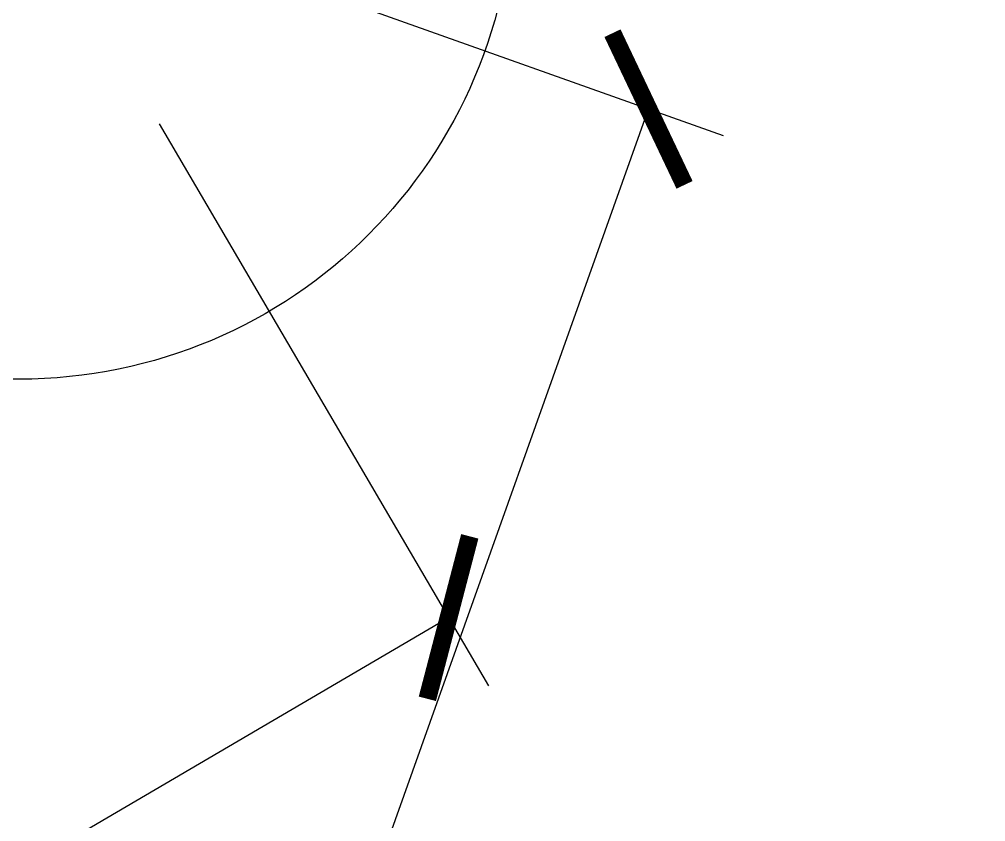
# Model space of a CAD drawing. Extents: x 1962160 to 37842216, y -162679 to 2997677.
# Drawn here: x 37613660 to 37620982, y 2749779 to 2755861 of the extents above; entities that cross this region are included whole.
import ezdxf

# ---------------------------------------------------------------- set-up
doc = ezdxf.new("R2010")
doc.units = 0
doc.header["$LTSCALE"] = 1000
doc.linetypes.add('CENTER', pattern=[2, 1.25, -0.25, 0.25, -0.25])
doc.linetypes.add('CENTER2', pattern=[28.575, 19.05, -3.175, 3.175, -3.175])
doc.layers.get('0').update_dxf_attribs({"color": 8})
doc.layers.get('Defpoints').update_dxf_attribs({"color": 8})
for name, color, linetype in [('#幕墙线-平面', 8, 'Continuous'), ('#标注', 8, 'Continuous'), ('#轴线', 8, 'CENTER2'), ('A-FLOR', 8, 'Continuous'), ('A-GRID', 8, 'CENTER'), ('A-STRS-HRAL', 8, 'Continuous'), ('DIM', 8, 'Continuous'), ('周边建筑', 8, 'Continuous')]:
    doc.layers.add(name, color=color, linetype=linetype)
doc.styles.add('JHZX', font='jrs.shx', dxfattribs={"width": 0.6, "bigfont": 'jhz.shx'})
doc.dimstyles.new('JZBZ-600', dxfattribs={"dimscale": 600, "dimtxt": 3, "dimasz": 1.5, "dimexe": 1, "dimexo": 1, "dimgap": 0.5, "dimtad": 1, "dimdec": 0, "dimdsep": 46, "dimtxsty": 'JHZX', "dimblk1": 'ARCHTICK', "dimblk2": 'ARCHTICK', "dimsah": 1, "dimcen": 0, "dimclrd": 1, "dimclre": 1, "dimclrt": 2, "dimadec": 1, "dimazin": 2, "dimtfac": 1, "dimtdec": 0, "dimtix": 1, "dimtmove": 0, "dimatfit": 3, "dimfxl": 1, "dimtolj": 1, "dimlwd": -1, "dimlwe": -1, "dimarcsym": 1})

# ---------------------------------------------------------------- blocks, each defined once
blk = doc.blocks.new('ECC')
at = {"layer": '周边建筑'}
blk.add_lwpolyline([(-144961.1, 507399.7, -0.491558), (-154134.6, 534387.8, 0.529409), (-166641.4, 565013.5, 0.308031), (-209345.4, 547543.5, 0.003255), (-209742.6, 546935, 0.451416), (-206551.7, 535678.6, -0.504114), (-200160.9, 502524, 0.431774), (-198073.9, 473484.7, 0.257237), (-145095, 463827.4, 0.71729)], format="xyb", close=True, dxfattribs=at)
blk.add_arc((-162819.9, 516737.4), 65000, 322.263619, 219.122013, dxfattribs=at)
blk = doc.blocks.new('A$C06ac024f')
at = {"ltscale": 10}
blk.add_circle((0, 0), 3746.9, dxfattribs=at)
at = {"layer": '周边建筑'}
blk.add_blockref('ECC', (162819.9, -516737.4), dxfattribs=at)
blk = doc.blocks.new('A$C80b62fe7')
at = {"layer": '#幕墙线-平面'}
for radius, start, end in [(128529.4, 333.502247, 195.775797), (127529.4, 333.539851, 195.788397)]:
    blk.add_arc((71051.6, 188867.4), radius, start, end, dxfattribs=at)
blk = doc.blocks.new('DASWQE')
at = {"layer": 'DIM', "ltscale": 10}
blk.add_blockref('A$C80b62fe7', (-71047, -188863), dxfattribs=at)
blk = doc.blocks.new('_ARCHTICK')
at = {"const_width": 0.15}
blk.add_lwpolyline([(-0.5, -0.5), (0.5, 0.5)], dxfattribs=at)
blk = doc.blocks.new('*D104')
at = {"layer": '#标注', "color": 1, "transparency": 16777216}
for p, q in [((36781660.4, 2916845.4), (36784157, 2912585.6)), ((36725877.3, 2879124.1), (36783853.6, 2913103.3)), ((36723684, 2882866.2), (36726180.6, 2878606.4))]:
    blk.add_line(p, q, dxfattribs=at)
at = {"layer": 'Defpoints', "color": 0, "transparency": 16777216}
for p in [(36781357, 2917363.1), (36783853.6, 2913103.3), (36723380.6, 2883383.9)]:
    blk.add_point(p, dxfattribs=at)
at = {"layer": '#标注', "color": 1, "transparency": 16777216, "xscale": 900, "yscale": 900, "zscale": 900}
for p, rotation in [((36783853.6, 2913103.3), 30.37400968452037), ((36725877.3, 2879124.1), 210.3740096845204)]:
    blk.add_blockref('_ARCHTICK', p, dxfattribs=dict(at, rotation=rotation))
at = {"layer": '#标注', "color": 2, "transparency": 16777216, "insert": (36754258.7, 2897149), "char_height": 1800, "attachment_point": 5, "rotation": 30.37401, "style": 'JHZX'}
blk.add_mtext('\\A1;67200', dxfattribs=at)
blk = doc.blocks.new('*D115')
at = {"layer": '#标注', "color": 1, "transparency": 16777216}
for p, q in [((36781163.7, 2918455.9), (36785933.9, 2916757.1)), ((36719446.1, 2731846.4), (36785368.7, 2916958.4)), ((36715241.2, 2733343.8), (36720011.3, 2731645.1))]:
    blk.add_line(p, q, dxfattribs=at)
at = {"layer": 'Defpoints', "color": 0, "transparency": 16777216}
for p in [(36780598.5, 2918657.2), (36785368.7, 2916958.4), (36714676, 2733545.1)]:
    blk.add_point(p, dxfattribs=at)
at = {"layer": '#标注', "color": 1, "transparency": 16777216, "xscale": 900, "yscale": 900, "zscale": 900}
for p, rotation in [((36785368.7, 2916958.4), 70.39804444161874), ((36719446.1, 2731846.4), 250.3980444416187)]:
    blk.add_blockref('_ARCHTICK', p, dxfattribs=dict(at, rotation=rotation))
at = {"layer": '#标注', "color": 2, "transparency": 16777216, "insert": (36751276.9, 2824805), "char_height": 1800, "attachment_point": 5, "rotation": 70.39804, "style": 'JHZX'}
blk.add_mtext('\\A1;196500', dxfattribs=at)
blk = doc.blocks.new('DOTE-11')
at = {"layer": '#轴线'}
for radius, end in [(146600, 183.99981), (138800, 210.188417), (130400, 210.329381), (127950, 210.37401)]:
    blk.add_arc((36780598.5, 2918657.2), radius, 324.5, end, dxfattribs=at)
blk = doc.blocks.new('ZW-5001')
at = {"layer": '#标注'}
for p1, p2, distance, picture, middle in [((36714676, 2733545.1), (36780598.5, 2918657.2), -5063.6, '*D115', (36751276.9, 2824805)), ((36723380.6, 2883383.9), (36781357, 2917363.1), -4937.5, '*D104', (36754258.7, 2897149))]:
    dim = blk.add_aligned_dim(p1=p1, p2=p2, distance=distance, dimstyle='JZBZ-600', dxfattribs=at)
    dim.commit()
    dim.dimension.update_dxf_attribs({"geometry": picture, "text_midpoint": middle})
blk = doc.blocks.new('FDGFH')
at = {"layer": 'A-FLOR'}
blk.add_blockref('ZW-5001', (-36780598.5, -2918657.2), dxfattribs=at)
at = {"layer": 'A-GRID'}
blk.add_blockref('DOTE-11', (-36780598.5, -2918657.2), dxfattribs=at)

msp = doc.modelspace()

# ---------------------------------------------------------------- block references
at = {"layer": 'A-STRS-HRAL'}
msp.add_blockref('DASWQE', (37613652.6, 2756886), dxfattribs=at)
at = {"layer": 'DIM', "ltscale": 10}
msp.add_blockref('A$C06ac024f', (37613657.1, 2756879.8), dxfattribs=at)
at = {"layer": 'DIM'}
msp.add_blockref('FDGFH', (37613657.1, 2756879.8), dxfattribs=at)

doc.saveas('drawing.dxf')
